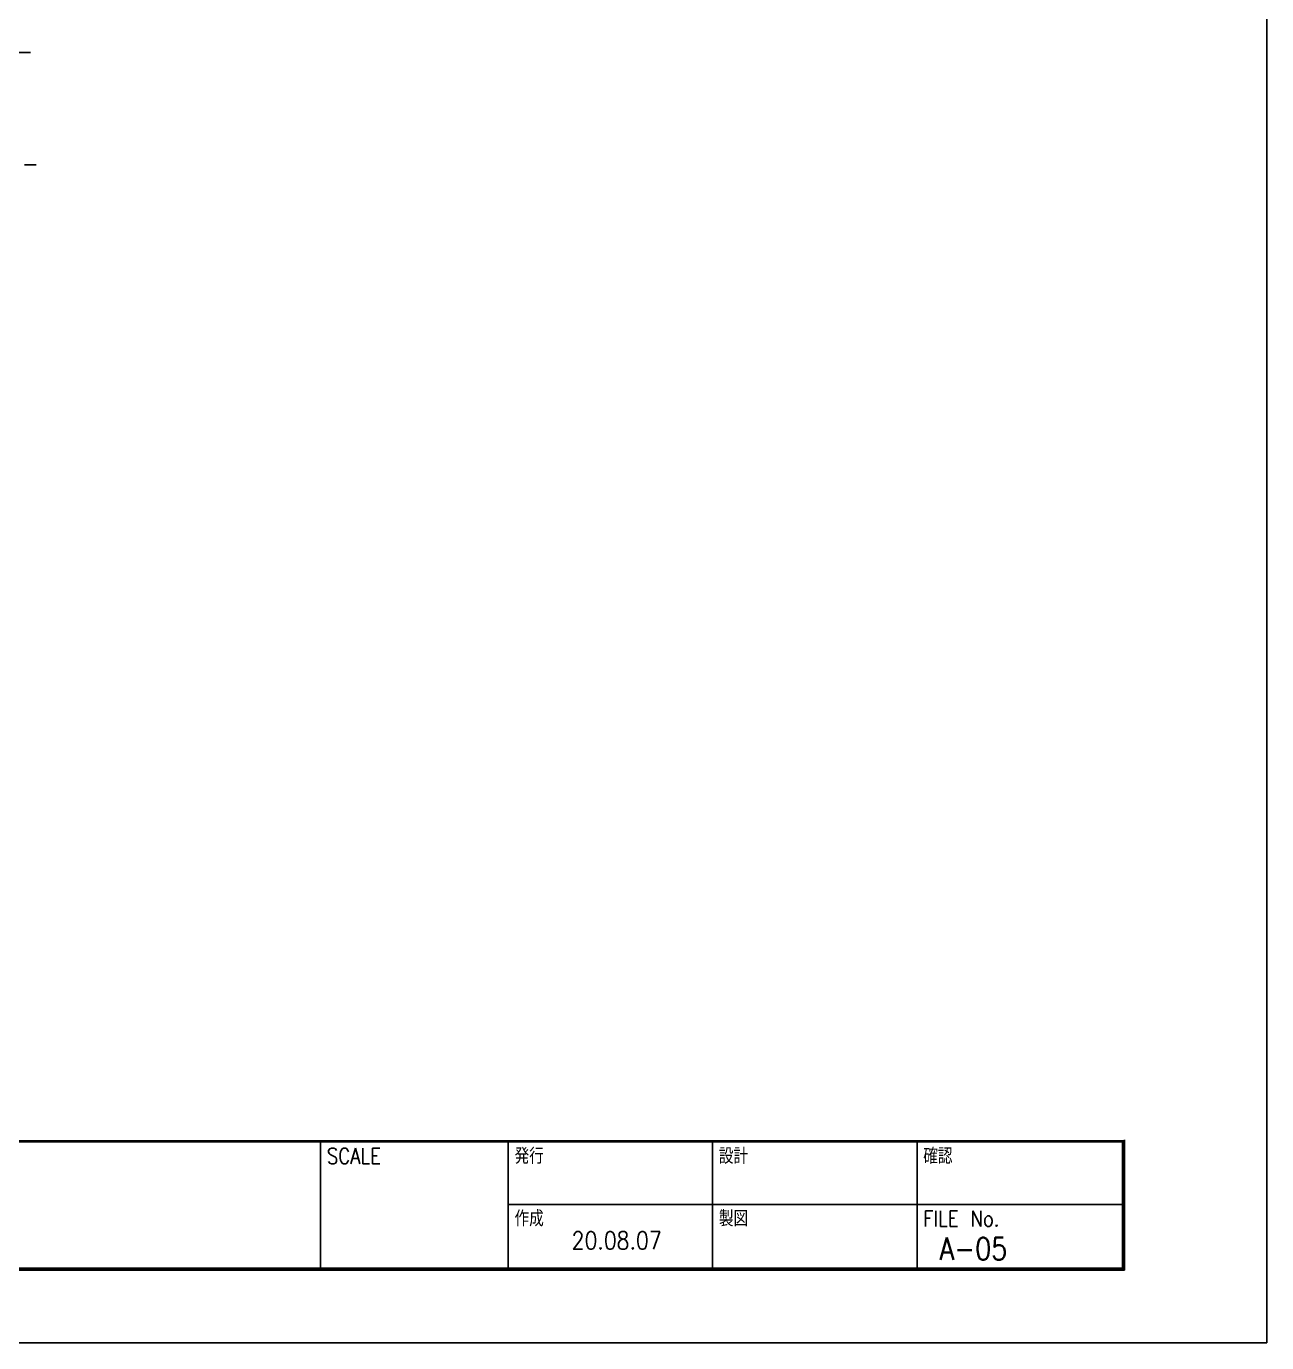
# Model space of a CAD drawing. Extents: x 89504 to 820828, y -112826 to 219894.
# Drawn here: x 814219 to 815623, y -112826 to -111337 of the extents above; entities that cross this region are included whole.
import ezdxf
from ezdxf.enums import TextEntityAlignment as Align

# ---------------------------------------------------------------- set-up
doc = ezdxf.new("R2010")
doc.units = 0
doc.header["$MEASUREMENT"] = 0
doc.linetypes.add('CENTER1', pattern=[10, 6.25, -1.25, 1.25, -1.25])
doc.layers.add('00_ADDL', color=253, linetype='CONTINUOUS', plot=False)
doc.layers.add('waku$0$DEF', color=161, linetype='CONTINUOUS', plot=False)
for name, color, linetype in [('00_修正第五回', 2, 'CONTINUOUS'), ('I図面枠', 211, 'CONTINUOUS'), ('waku$0$MOJI', 7, 'CONTINUOUS'), ('waku$0$ZATU', 3, 'CONTINUOUS'), ('寸法', 4, 'CONTINUOUS')]:
    doc.layers.add(name, color=color, linetype=linetype)
doc.styles.add('DRACAD', font='txt', dxfattribs={"width": 0.85, "bigfont": 'extfont2'})
doc.styles.add('waku$0$DRACAD', font='txt', dxfattribs={"width": 0.85, "bigfont": 'extfont2'})

# ---------------------------------------------------------------- blocks, each defined once
blk = doc.blocks.new('waku')
at = {"layer": 'waku$0$DEF'}
blk.add_lwpolyline([(-76102, 40666), (92098, 40666), (92098, -78134), (-76102, -78134)], close=True, dxfattribs=at)
at = {"layer": 'waku$0$ZATU', "color": 5}
for p, q in [((-69538, -69001), (85614, -69001)), ((-69490, -69048), (85566, -69048)), ((49272, -69048), (49272, -74759)), ((57768, -69048), (57768, -74759)), ((67018, -69048), (67018, -74759)), ((76269, -69048), (76269, -74759)), ((85566, -69048), (85566, -74759)), ((85614, -69001), (85614, -74806)), ((85661, -68954), (85661, -74854)), ((57768, -71880), (85566, -71880)), ((-69585, -74854), (85661, -74854)), ((-69538, -74806), (85614, -74806)), ((-69490, -74759), (85566, -74759))]:
    blk.add_line(p, q, dxfattribs=at)
at = {"layer": 'waku$0$MOJI', "style": 'waku$0$DRACAD', "width": 0.85}
blk.add_text('20.08.07', height=800.1, dxfattribs=at).set_placement((62673, -73506), align=Align.MIDDLE)
at = {"layer": 'waku$0$ZATU', "color": 5, "style": 'waku$0$DRACAD', "width": 0.85}
for s, p in [('SCALE', (49556, -70040)), ('発行', (58051, -70040)), ('設計', (67301, -70040)), ('確認', (76552, -70040)), ('作成', (58051, -72871)), ('製図', (67301, -72871)), ('FILE No.', (76552, -72871))]:
    blk.add_text(s, height=707.9, dxfattribs=at).set_placement(p)

msp = doc.modelspace()

# ---------------------------------------------------------------- linework, layer by layer
at = {"layer": '00_ADDL', "linetype": 'Continuous'}
msp.add_line((815622.5901, -112826.41828), (811417.5901, -112826.41828), dxfattribs=at)
at = {"layer": '00_修正第五回'}
msp.add_line((814223.44942, -111366.45498), (813943.63273, -111366.45498), dxfattribs=at)
at = {"layer": '寸法', "linetype": 'CENTER1', "ltscale": 10}
msp.add_line((811816.92787, -111493.43157), (814230.10203, -111493.43157), dxfattribs=at)

# ---------------------------------------------------------------- block references
at = {"layer": 'I図面枠', "xscale": 0.025, "yscale": 0.025, "zscale": 0.025}
msp.add_blockref('waku', (813320.15095, -110873.07418), dxfattribs=at)

# ---------------------------------------------------------------- texts
at = {"layer": '00_修正第五回', "style": 'DRACAD', "width": 0.85}
msp.add_text('A-05', height=25, dxfattribs=at).set_placement((815290.82774, -112720.08042), align=Align.MIDDLE_CENTER)

doc.saveas('drawing.dxf')
